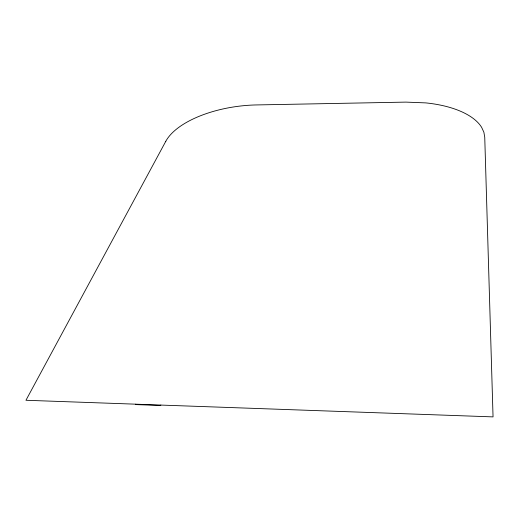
<?xml version="1.0" encoding="UTF-8"?>
<svg xmlns="http://www.w3.org/2000/svg" width="519" height="519" viewBox="0 0 519 519"><rect width="100%" height="100%" fill="white"/><g stroke="black" fill="none" stroke-linecap="round" stroke-linejoin="round"><path stroke-width="0.78" d="M160.819 405.073L160.663 405.482L135.375 404.58L135.537 404.171M165.801 141.285L25.95 400.272L493.05 416.887L484.746 137.269L483.877 132.209L481.626 127.343A82.398 38.756 -2.9 0 0 425.736 102.892L405.91 102.113L256.509 104.935A79.699 36.797 -7.6 0 0 165.801 141.285"/></g></svg>
